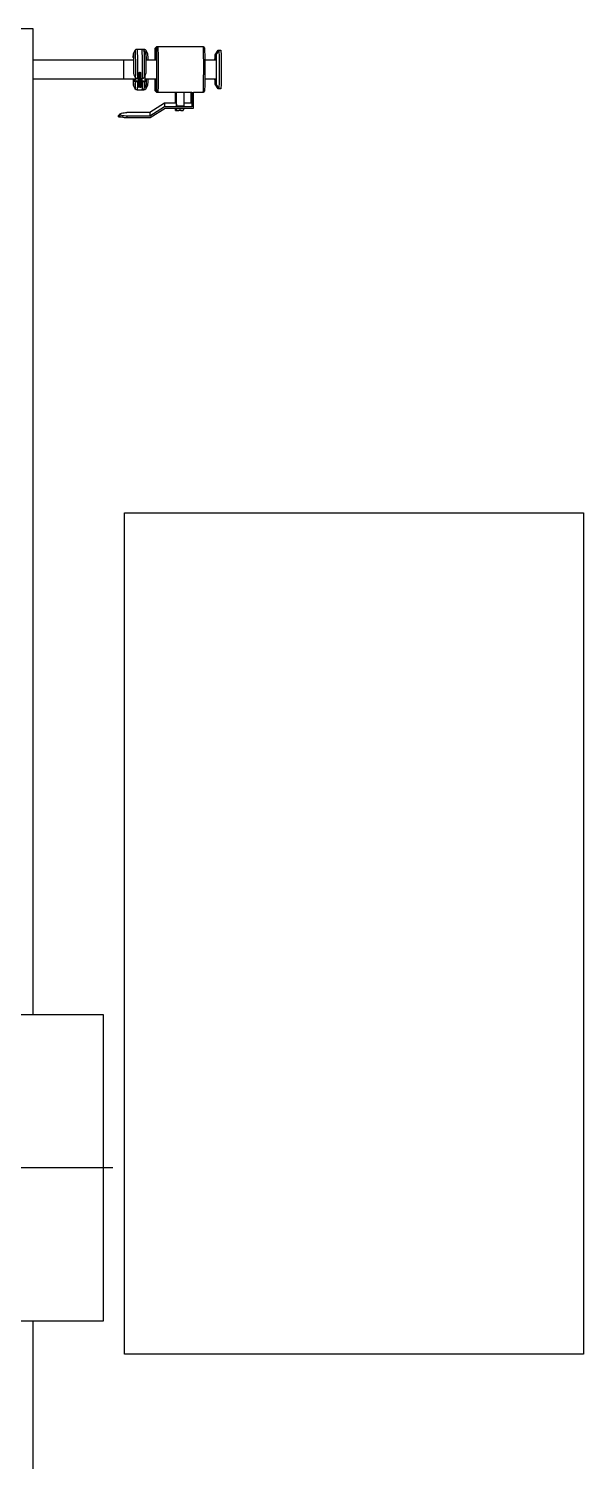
# Model space of a CAD drawing. Header units: millimetres. Extents: x -62354 to 129108, y -71259 to 35407.
# Drawn here: x -25040 to -24315, y 19206 to 21078 of the extents above; entities that cross this region are included whole.
import ezdxf

# ---------------------------------------------------------------- set-up
doc = ezdxf.new("R2010")
doc.units = ezdxf.units.MM
doc.header["$MEASUREMENT"] = 0
doc.layers.add('1st FL Layout xrf$0$CR-Machine', color=7, linetype='Continuous', transparency=0.5)

# ---------------------------------------------------------------- blocks, each defined once
blk = doc.blocks.new('1st FL Layout xrf$0$kjdfhkjhwiuer2343434243')
for p, q in [((-78.8, 2396), (-78.8, 2392.3)), ((-78.7, 2393.7), (-72.7, 2389.7)), ((-78.7, 2392.3), (-72.7, 2388.3)), ((-66.2, 2389.7), (-66.2, 2374.8)), ((-40.8, 2374.8), (-40.8, 2389.7)), ((-34.3, 2389.7), (-28.3, 2393.7)), ((-34.3, 2388.3), (-28.3, 2392.3)), ((-28.2, 2392.3), (-28.2, 2396)), ((-104, 2360), (-83.3, 2360)), ((-104, 2322.8), (-104, 2360)), ((-81.5, 2374.5), (-83.5, 2372.5)), ((-83.5, 2372.5), (-83.5, 2360)), ((-83.3, 2358.1), (-83.3, 2360)), ((-23.5, 2372.5), (-25.5, 2374.5)), ((-23.5, 2312.1), (-23.5, 2372.5)), ((-107.1, 2346.4), (-107.2, 2341.3)), ((-107.2, 2341.3), (-107.1, 2336.4)), ((-106.9, 2346.4), (-107.1, 2346.4)), ((-107, 2342.6), (-106.3, 2347.6)), ((-106.3, 2337.6), (-107, 2342.6)), ((-107, 2342.6), (-104, 2342.6)), ((-106.8, 2343.9), (-106.9, 2346.4)), ((-106.9, 2346.4), (-106.5, 2346.4)), ((-106.3, 2347.6), (-104, 2347.6)), ((-83.3, 2358.1), (-102.1, 2358)), ((-102.1, 2358), (-102.1, 2322.3)), ((-97.6, 2357.7), (-102.1, 2358)), ((-101, 2337.9), (-101, 2347.9)), ((-101, 2347.9), (-83.5, 2347.9)), ((-83.5, 2357.8), (-97.6, 2357.7)), ((-97.6, 2357.7), (-97.6, 2347.9)), ((-83.5, 2356.8), (-97.6, 2356.8)), ((-83.5, 2356.5), (-97.6, 2356.6)), ((-83.5, 2358), (-83.5, 2312.1)), ((-116.2, 2303.6), (-104, 2322.8)), ((-107.1, 2336.4), (-106.9, 2336.4)), ((-107.1, 2336.4), (-104, 2336.4)), ((-106.9, 2336.4), (-106.8, 2341)), ((-106.9, 2336.4), (-104, 2336.4)), ((-106.3, 2337.6), (-104, 2337.6)), ((-105.1, 2337.5), (-106.3, 2337.6)), ((-105.1, 2337.5), (-104, 2337.5)), ((-98.7, 2337.8), (-101, 2337.9)), ((-101, 2337.9), (-83.5, 2337.9)), ((-98.7, 2337.8), (-83.5, 2337.8)), ((-97.6, 2337.8), (-97.6, 2322)), ((-97.6, 2336.7), (-83.5, 2336.7)), ((-97.6, 2336.6), (-83.5, 2336.6)), ((-116.2, 2273.4), (-116.2, 2303.6)), ((-102.1, 2322.3), (-114.2, 2303)), ((-97.6, 2322), (-109.8, 2302.8)), ((-97.6, 2322), (-102.1, 2322.3)), ((-83.5, 2313.5), (-81.5, 2311.5)), ((-83.5, 2312.1), (-81.5, 2310.1)), ((-66.2, 2311.5), (-66.2, 2296.5)), ((-40.8, 2297.7), (-40.8, 2311.5)), ((-25.5, 2311.5), (-23.5, 2313.5)), ((-25.5, 2310.1), (-23.5, 2312.1)), ((-114.2, 2303), (-114.2, 2273.4)), ((-109.8, 2302.8), (-114.2, 2303)), ((-109.8, 2302.8), (-109.8, 2273.1)), ((-80.3, 2295.1), (-80.3, 2286.4)), ((-74.4, 2300), (-78.7, 2297.7)), ((-74.4, 2297.5), (-78.7, 2295.2)), ((-76.8, 2291.2), (-76.8, 2290.2)), ((-76.8, 2289.2), (-76.8, 2288.2)), ((-70.8, 2291.3), (-76.6, 2291.2)), ((-76.6, 2290.2), (-76.6, 2291.2)), ((-70.8, 2290.3), (-76.6, 2290.2)), ((-70.8, 2289.3), (-76.6, 2289.2)), ((-76.6, 2288.2), (-76.6, 2289.2)), ((-70.8, 2288.3), (-76.6, 2288.2)), ((-71.2, 2290.3), (-71.2, 2289.3)), ((-70.8, 2290.3), (-70.8, 2291.3)), ((-70.8, 2288.3), (-70.8, 2289.3)), ((-70.7, 2291.8), (-70.7, 2291.3)), ((-70.7, 2288.3), (-70.7, 2287.8)), ((-69.5, 2291.8), (-69.5, 2292.9)), ((-69.5, 2286.7), (-69.5, 2287.8)), ((-69, 2293.4), (-69, 2291.8)), ((-69, 2287.8), (-69, 2286)), ((-68.9, 2290.3), (-58.1, 2290.4)), ((-68.9, 2289.3), (-68.9, 2290.3)), ((-68.9, 2289.3), (-58.1, 2289.4)), ((-68.9, 2285.6), (-68.7, 2284.5)), ((-68.9, 2285.3), (-66.2, 2284.6)), ((-68.6, 2294.9), (-68.6, 2296.6)), ((-66.7, 2291.3), (-66.7, 2291.8)), ((-66.7, 2287.8), (-66.7, 2288.3)), ((-66.2, 2290.3), (-66.2, 2291.3)), ((-66.2, 2288.3), (-66.2, 2289.3)), ((-65.5, 2289.3), (-66.2, 2289.3)), ((-65.5, 2289.3), (-65.2, 2288.8)), ((-65.2, 2290.8), (-65.4, 2290.3)), ((-65.2, 2290.8), (-65.2, 2292.9)), ((-65.2, 2286.7), (-65.2, 2288.8)), ((-58.1, 2289.4), (-58.1, 2290.4)), ((-57, 2289.3), (-57, 2290.3)), ((-28.3, 2297.7), (-32.6, 2300)), ((-28.3, 2295.2), (-32.6, 2297.5)), ((-26.7, 2286.4), (-26.7, 2295.1)), ((-116.2, 2273.4), (-114.2, 2273.4)), ((-78.7, 2283.7), (-74.4, 2281.5)), ((-68.6, 2282.7), (-68.6, 2284.5)), ((-66.2, 2284.6), (-66.2, 2150)), ((-40.8, 2150), (-40.8, 2281.7)), ((-37.8, 2281.3), (-38.1, 2281.7)), ((-32.6, 2281.5), (-28.3, 2283.7)), ((-115.5, 2262.1), (-113.5, 2262.1)), ((-113.5, 2262.1), (-115.5, 2262.1)), ((-112, 2263.2), (-114, 2263.2)), ((-113.9, 2263.2), (-112, 2263.2))]:
    blk.add_line(p, q)
at = {"color": 253}
blk.add_line((-1489, 2254.5), (-1489, 710), dxfattribs=at)
for points in [[(-78.7, 2393.7), (-78.7, 2393.7), (-78.6, 2393.7), (-78.1, 2393.7), (-77.3, 2393.8), (-76.2, 2393.8), (-74.7, 2393.8), (-72.9, 2393.9), (-70.8, 2393.9), (-68.6, 2393.9), (-66.1, 2394), (-63.4, 2394), (-60.6, 2394), (-57.6, 2394), (-54.7, 2394), (-51.7, 2394), (-48.7, 2394), (-45.8, 2394), (-43, 2394), (-40.4, 2394), (-37.9, 2393.9), (-35.7, 2393.9), (-33.7, 2393.9), (-32, 2393.8), (-30.6, 2393.8), (-29.5, 2393.8), (-28.7, 2393.7), (-28.3, 2393.7), (-28.3, 2393.7)], [(-78.7, 2392.3), (-78.7, 2392.3), (-78.5, 2392.4), (-78, 2392.4), (-77.1, 2392.4), (-76.9, 2392.4)], [(-40.8, 2389.5), (-40.1, 2389.5), (-38.3, 2389.5), (-36.9, 2389.5), (-35.7, 2389.6), (-34.9, 2389.6), (-34.4, 2389.6), (-34.3, 2389.7), (-34.5, 2389.7), (-35.1, 2389.7), (-36, 2389.8), (-37.2, 2389.8), (-38.8, 2389.8), (-40.6, 2389.9), (-42.7, 2389.9), (-45, 2389.9), (-47.4, 2389.9), (-49.9, 2389.9), (-52.6, 2389.9), (-55.2, 2389.9), (-57.8, 2389.9), (-60.3, 2389.9), (-62.7, 2389.9), (-64.9, 2389.9), (-66.9, 2389.8), (-68.7, 2389.8), (-70.1, 2389.8), (-71.3, 2389.8), (-72.1, 2389.7), (-72.6, 2389.7), (-72.7, 2389.7), (-72.5, 2389.6), (-71.9, 2389.6), (-71, 2389.6), (-69.8, 2389.5), (-68.2, 2389.5), (-66.4, 2389.5), (-66.2, 2389.5)], [(-66.2, 2388.5), (-67, 2388.5), (-68.8, 2388.5), (-70.2, 2388.4), (-71.4, 2388.4), (-72.2, 2388.4), (-72.6, 2388.3), (-72.7, 2388.3), (-72.5, 2388.3), (-71.9, 2388.2), (-70.9, 2388.2), (-69.7, 2388.2), (-68.1, 2388.2), (-66.2, 2388.1), (-66.2, 2388.1)], [(-40.8, 2388.1), (-40, 2388.1), (-38.2, 2388.2), (-36.8, 2388.2), (-35.6, 2388.2), (-34.8, 2388.3), (-34.4, 2388.3), (-34.3, 2388.3), (-34.5, 2388.4), (-35.1, 2388.4), (-36.1, 2388.4), (-37.3, 2388.5), (-38.9, 2388.5), (-40.8, 2388.5), (-40.8, 2388.5)], [(-83.5, 2358), (-83.5, 2358), (-83.3, 2358.1)], [(-59.7, 2311.8), (-62.7, 2311.8), (-65.6, 2311.8), (-68.4, 2311.8), (-70.9, 2311.8), (-73.3, 2311.7), (-75.4, 2311.7), (-77.2, 2311.7), (-78.7, 2311.6), (-79.9, 2311.6), (-80.8, 2311.6), (-81.3, 2311.5), (-81.5, 2311.5), (-81.3, 2311.4), (-80.8, 2311.4), (-79.9, 2311.3), (-78.7, 2311.3), (-77.2, 2311.3), (-75.4, 2311.2), (-73.3, 2311.2), (-71, 2311.2), (-68.4, 2311.2), (-66.2, 2311.1)], [(-66.2, 2310.5), (-67.4, 2310.5), (-70.1, 2310.4), (-72.5, 2310.4), (-74.7, 2310.4), (-76.6, 2310.3), (-78.2, 2310.3), (-79.5, 2310.3), (-80.5, 2310.2), (-81.2, 2310.2), (-81.5, 2310.1), (-81.4, 2310.1), (-81, 2310.1), (-80.3, 2310), (-79.2, 2310), (-77.8, 2309.9), (-76.1, 2309.9), (-74.1, 2309.9), (-71.8, 2309.8), (-69.3, 2309.8), (-66.6, 2309.8), (-66.2, 2309.8)], [(-40.8, 2311.1), (-38.6, 2311.2), (-36.1, 2311.2), (-33.7, 2311.2), (-31.6, 2311.2), (-29.8, 2311.3), (-28.3, 2311.3), (-27.1, 2311.3), (-26.2, 2311.4), (-25.7, 2311.4), (-25.5, 2311.5), (-25.7, 2311.5), (-26.2, 2311.6), (-27.1, 2311.6), (-28.3, 2311.6), (-29.8, 2311.7), (-31.6, 2311.7), (-33.7, 2311.7), (-36, 2311.8), (-38.6, 2311.8), (-41.3, 2311.8), (-44.2, 2311.8), (-47.3, 2311.8), (-50.4, 2311.8), (-53.5, 2311.8), (-56.6, 2311.8), (-59.7, 2311.8)], [(-40.8, 2309.8), (-39.6, 2309.8), (-36.9, 2309.8), (-34.5, 2309.9), (-32.3, 2309.9), (-30.4, 2309.9), (-28.8, 2310), (-27.5, 2310), (-26.5, 2310), (-25.8, 2310.1), (-25.5, 2310.1), (-25.6, 2310.2), (-26, 2310.2), (-26.7, 2310.2), (-27.8, 2310.3), (-29.2, 2310.3), (-30.9, 2310.4), (-32.9, 2310.4), (-35.2, 2310.4), (-37.7, 2310.4), (-40.4, 2310.5), (-40.8, 2310.5)], [(-76.6, 2291.2), (-76.7, 2291.2), (-76.8, 2291.2)], [(-76.6, 2289.2), (-76.7, 2289.2), (-76.8, 2289.2)], [(-76.6, 2290.2), (-76.7, 2290.2), (-76.7, 2290.2), (-76.6, 2290.2), (-76.3, 2290.2), (-76, 2290.2), (-75.6, 2290.2), (-75.4, 2290.2)], [(-76.6, 2288.2), (-76.7, 2288.2), (-76.7, 2288.2), (-76.6, 2288.2), (-76.3, 2288.2), (-76, 2288.2), (-75.6, 2288.2), (-75.4, 2288.2)], [(-66.7, 2288.3), (-66.7, 2288.3), (-66.3, 2288.3), (-66.3, 2288.3), (-66.6, 2288.3), (-67.3, 2288.3), (-68.2, 2288.3), (-69.2, 2288.3), (-70.2, 2288.3), (-70.8, 2288.3)], [(-67.7, 2287.8), (-68.4, 2287.8), (-69.2, 2287.8), (-69.9, 2287.8), (-70.4, 2287.8), (-70.7, 2287.8), (-70.7, 2287.8), (-70.3, 2287.8), (-69.8, 2287.8), (-69, 2287.8), (-68.2, 2287.8), (-67.5, 2287.8), (-67, 2287.8), (-66.7, 2287.8), (-66.8, 2287.8), (-67.1, 2287.8), (-67.7, 2287.8)], [(-66.2, 2297.2), (-66.8, 2297.2), (-68.9, 2297.3), (-69, 2297.3)], [(-65.2, 2292.6), (-67.3, 2292.6), (-69, 2292.5)], [(-67.9, 2285.1), (-68.8, 2285.1), (-68.9, 2285.1)], [(-66.7, 2288.3), (-66, 2288.3), (-65.2, 2288.3)], [(-58.1, 2289.4), (-57.7, 2289.4), (-57.4, 2289.4), (-57.2, 2289.3), (-57, 2289.3), (-57.1, 2289.3), (-57.1, 2289.3)], [(-114, 2263.2), (-114.4, 2263.5), (-114.8, 2264), (-115.2, 2265), (-115.5, 2266.3), (-115.8, 2267.8), (-116, 2269.5), (-116.1, 2271.4), (-116.2, 2273.4)], [(-114.2, 2273.4), (-114.2, 2271.4), (-114.1, 2269.5), (-113.9, 2267.8), (-113.6, 2266.3), (-113.3, 2265), (-112.9, 2264.1), (-112.5, 2263.5), (-112, 2263.2)], [(-112, 2263.2), (-111.6, 2263.4), (-111.2, 2264), (-110.8, 2264.9), (-110.4, 2266.1), (-110.2, 2267.6), (-110, 2269.3), (-109.8, 2271.2), (-109.8, 2273.1)], [(-66.2, 2281.3), (-66.8, 2281.3), (-68.9, 2281.3), (-70.6, 2281.3), (-72.1, 2281.4), (-73.2, 2281.4), (-74, 2281.4), (-74.4, 2281.5), (-74.4, 2281.5), (-74.1, 2281.5), (-73.4, 2281.6), (-72.3, 2281.6), (-70.9, 2281.6), (-69.2, 2281.7)], [(-66.2, 2282.2), (-67.6, 2282.2), (-68.9, 2282.2)], [(-68.6, 2282.9), (-66.8, 2282.8), (-66.2, 2282.8)], [(-37.8, 2281.3), (-36.1, 2281.3), (-34.7, 2281.4), (-33.6, 2281.4), (-32.9, 2281.4), (-32.6, 2281.5), (-32.6, 2281.5), (-33, 2281.5), (-33.8, 2281.6), (-34.9, 2281.6), (-36.4, 2281.7), (-38.1, 2281.7), (-40.2, 2281.7), (-42.5, 2281.7), (-45, 2281.7), (-47.6, 2281.8), (-50.3, 2281.8), (-53.1, 2281.8), (-55.9, 2281.8), (-58.7, 2281.8)], [(-1689, 2150), (-2010, 2150), (-2010, 0), (0, 0), (0, 2150), (-1289, 2150)]]:
    blk.add_lwpolyline(points)
blk.add_lwpolyline([(-1289, 2242.5), (-1289, 2023.5), (-1689, 2023.5), (-1689, 2242.5)], close=True)
for centre, radius, start, end in [((-53.5, 1661.3), 735.1, 88.0314, 91.9686), ((-53.5, 2023.9), 366, 88.0114, 91.9886), ((-29.7, 2384.8), 7.64, 78.9692, 92.6347), ((-65.7, 2007.2), 365.7, 89.1353, 92.7927), ((-64.3, 1995.1), 379.8, 89.3077, 92.594), ((-49.6, 1652), 721, 87.9293, 90.8435), ((-49.9, 1684.3), 690.6, 87.9752, 90.8144), ((-65.4, 1934.3), 379.6, 89.2158, 92.7388), ((-82.4, 2307.5), 4.75, 88.1503, 102.9998), ((-58.5, 2145.6), 166.1, 89.2593, 92.6688), ((-49.2, 1637.5), 676.4, 87.825, 90.9309), ((-52, 1989.9), 321.8, 88.0043, 90.7684), ((-24.5, 2308.2), 4.08, 75.7576, 93.0924), ((-78.8, 2287.1), 8.13, 88.769, 100.0107), ((-71.3, 2159.3), 133.6, 89.2402, 93.8345), ((-71.3, 2153), 133.7, 89.2411, 93.833), ((-68.2, 2111.1), 186.9, 89.3871, 93.2041), ((-70.6, 2172.8), 122.7, 89.2564, 93.7799), ((-64.3, 1683.5), 606.7, 90.6492, 91.0494), ((-64.2, 1673.8), 614.4, 90.6079, 91.0498), ((-63.8, 1657.8), 633.6, 90.625, 91.0075), ((-63.7, 1647), 643.3, 90.6708, 91.003), ((-64.1, 1675.1), 614.9, 90.669, 91.0101), ((-64, 1666.4), 623.1, 90.6645, 91.0075), ((-63.6, 1642.6), 645.7, 90.6278, 91.0031), ((-63.5, 1630.2), 657.9, 90.6313, 90.9997), ((-67.5, 2191), 109.2, 89.3397, 93.6699), ((-69.9, 2242.1), 55.6, 89.2139, 94.6779), ((-69.5, 2252.3), 38, 89.1099, 92.5621), ((-68.9, 2202.9), 88.5, 88.2833, 91.2745), ((-68.9, 2174.8), 115.5, 89.9947, 90.9422), ((-68.9, 2201.1), 88.2, 88.2789, 91.2789), ((-69.1, 2193.1), 96.2, 89.8998, 91.037), ((-70, 2280.9), 10.9, 88.854, 93.8796), ((-68.7, 2236.5), 51.8, 87.7882, 92.2118), ((-68.6, 2238.3), 53.5, 87.9404, 91.1971), ((-58, 1618.7), 677.8, 90.3602, 90.8999), ((-54.1, 523.9), 1765.5, 90.097, 90.3685), ((-52.2, 1552.3), 740.7, 88.032, 91.0042), ((-54.2, 568.8), 1722.1, 90.1229, 90.3657), ((-54.2, 574.2), 1714.6, 90.1229, 90.3667), ((-52.2, 1546.1), 740.7, 88.032, 91.0042), ((-52.4, 1552.9), 742.8, 88.1451, 90.8986), ((-50.9, 1778.1), 519.7, 87.9768, 90.8605), ((-57.8, 2274.5), 15.8, 87.3281, 91.2534), ((-39.9, 2176.2), 124, 86.589, 90.4014), ((-39, 2100.1), 197.9, 86.9019, 90.5069), ((-28.1, 2286.8), 8.39, 80.5374, 90.0574), ((-86.1, 2266.9), 29.8, 178.0022, 189.187), ((-70.9, 2181.1), 102.9, 88.9301, 94.3263), ((-64.9, 2274.1), 10.6, 89.1699, 97.0653), ((-53.5, 1903.8), 364.8, 88.0052, 91.9948), ((-64.5, 2254.6), 14, 88.3473, 96.815), ((-54.2, 1833), 435.7, 88.2367, 91.3055), ((-52.1, 1619.5), 664.6, 87.9535, 91.0307), ((-127, 2264.7), 11.9, 347.5515, 1.4387), ((-117.3, 2263.3), 4.05, 342.8825, 359.0421)]:
    blk.add_arc(centre, radius, start, end)
for points, knots in [([(-78.5, 2297.8), (-78.6, 2297.7), (-78.9, 2297.6), (-79.4, 2297.2), (-79.9, 2296.5), (-80.2, 2295.8), (-80.2, 2295.3), (-80.2, 2295.1)], [0, 0, 0, 0, 0.436192, 1.132291, 1.918684, 2.79119, 3.413861, 3.413861, 3.413861, 3.413861]), ([(-78.5, 2295.3), (-78.5, 2295.3), (-78.7, 2295.2), (-79.1, 2295), (-79.6, 2294.5), (-80.1, 2293.7), (-80.3, 2293.1), (-80.2, 2292.7), (-80.2, 2292.6)], [0, 0, 0, 0, 0.031824, 0.696321, 1.417934, 2.245657, 3.139484, 3.417807, 3.417807, 3.417807, 3.417807]), ([(-80.2, 2286.4), (-80.2, 2286.2), (-80.2, 2285.7), (-79.9, 2284.9), (-79.5, 2284.3), (-79, 2283.9), (-78.7, 2283.8), (-78.6, 2283.7)], [0, 0, 0, 0, 0.631759, 1.477138, 2.201887, 2.840341, 3.274609, 3.274609, 3.274609, 3.274609]), ([(-75.5, 2290.2), (-75.4, 2290.1), (-75.2, 2290), (-75, 2290), (-75, 2290), (-74.9, 2290)], [0, 0, 0, 0, 0.2419025, 0.4855924, 0.5510387, 0.5510387, 0.5510387, 0.5510387]), ([(-75.5, 2288.2), (-75.4, 2288.1), (-75.2, 2288), (-75, 2288), (-75, 2288), (-74.9, 2288)], [0, 0, 0, 0, 0.2418777, 0.4855642, 0.5510096, 0.5510096, 0.5510096, 0.5510096]), ([(-74.9, 2291.4), (-75, 2291.4), (-75.1, 2291.4), (-75.3, 2291.3), (-75.4, 2291.2), (-75.4, 2291.2)], [0, 0, 0, 0, 0.2128033, 0.4244105, 0.46402, 0.46402, 0.46402, 0.46402]), ([(-74.9, 2289.4), (-75, 2289.4), (-75.1, 2289.4), (-75.3, 2289.3), (-75.4, 2289.2), (-75.4, 2289.2)], [0, 0, 0, 0, 0.2128006, 0.4243976, 0.4640394, 0.4640394, 0.4640394, 0.4640394]), ([(-69, 2295.5), (-69, 2295.4), (-69.1, 2295.2), (-69.3, 2294.6), (-69.5, 2293.7), (-69.5, 2293.1), (-69.5, 2292.9)], [0, 0, 0, 0, 0.355704, 1.229113, 2.042738, 2.714429, 2.714429, 2.714429, 2.714429]), ([(-69.5, 2286.7), (-69.5, 2286.5), (-69.5, 2286), (-69.4, 2285.3), (-69.2, 2284.5), (-69, 2284.1), (-69, 2284)], [0, 0, 0, 0, 0.361407, 1.186546, 2.009853, 2.754107, 2.754107, 2.754107, 2.754107]), ([(-69, 2295.5), (-68.8, 2296), (-68.4, 2296.9), (-68.9, 2297.4), (-69.2, 2297.6)], [0, 0, 0, 0, 1.349234, 2.384285, 2.384285, 2.384285, 2.384285]), ([(-68.9, 2293.9), (-68.9, 2293.8), (-69, 2293.8), (-69, 2293.6), (-69, 2293.5), (-69, 2293.5), (-69, 2293.4)], [0, 0, 0, 0, 0.142319, 0.2854195, 0.4200105, 0.4472791, 0.4472791, 0.4472791, 0.4472791]), ([(-69, 2286), (-69, 2286), (-69, 2285.9), (-69, 2285.7), (-68.9, 2285.6), (-68.9, 2285.6), (-68.9, 2285.6)], [0, 0, 0, 0, 0.1300585, 0.2601552, 0.3937903, 0.454599, 0.454599, 0.454599, 0.454599]), ([(-68.7, 2294.9), (-68.7, 2294.7), (-68.7, 2294.3), (-68.9, 2294), (-68.9, 2293.9)], [0, 0, 0, 0, 0.853786, 1.081906, 1.081906, 1.081906, 1.081906]), ([(-64, 2295.5), (-64.1, 2295.5), (-64.5, 2295.2), (-64.9, 2294.6), (-65.1, 2293.8), (-65.2, 2293.2), (-65.2, 2292.9)], [0, 0, 0, 0, 0.3901, 1.347949, 2.240186, 2.9768, 2.9768, 2.9768, 2.9768]), ([(-65.2, 2286.7), (-65.2, 2286.6), (-65.2, 2286.1), (-65, 2285.3), (-64.6, 2284.5), (-64.2, 2284.2), (-64, 2284)], [0, 0, 0, 0, 0.394028, 1.293745, 2.191381, 3.002825, 3.002825, 3.002825, 3.002825]), ([(-64, 2295.5), (-63.2, 2296), (-61.6, 2297), (-59.6, 2297.5), (-58.7, 2297.7)], [0, 0, 0, 0, 3.283272, 5.80206, 5.80206, 5.80206, 5.80206]), ([(-57.1, 2290.3), (-57.2, 2290.4), (-57.3, 2290.6), (-57.5, 2290.8), (-57.7, 2290.8), (-57.8, 2290.8), (-57.9, 2290.8)], [0, 0, 0, 0, 0.4198632, 0.6655615, 0.8738082, 0.964655, 0.964655, 0.964655, 0.964655]), ([(-57.9, 2288.8), (-57.8, 2288.8), (-57.6, 2288.8), (-57.4, 2289), (-57.2, 2289.1), (-57.1, 2289.3), (-57.1, 2289.3)], [0, 0, 0, 0, 0.2205943, 0.4401789, 0.7545878, 0.9761118, 0.9761118, 0.9761118, 0.9761118]), ([(-26.8, 2295.1), (-26.8, 2295.2), (-26.7, 2295.6), (-26.9, 2296.2), (-27.3, 2296.9), (-27.8, 2297.4), (-28.2, 2297.7), (-28.4, 2297.8), (-28.5, 2297.8)], [0, 0, 0, 0, 0.286186, 1.185322, 1.943978, 2.60888, 3.194781, 3.417137, 3.417137, 3.417137, 3.417137]), ([(-28.5, 2283.6), (-28.5, 2283.7), (-28.3, 2283.7), (-27.9, 2284), (-27.4, 2284.5), (-26.9, 2285.2), (-26.7, 2285.9), (-26.8, 2286.3), (-26.8, 2286.4)], [0, 0, 0, 0, 0.031807, 0.696345, 1.417952, 2.245681, 3.139507, 3.417833, 3.417833, 3.417833, 3.417833]), ([(-26.8, 2292.6), (-26.8, 2292.8), (-26.8, 2293.3), (-27.1, 2294), (-27.5, 2294.6), (-28, 2295), (-28.3, 2295.2), (-28.4, 2295.2)], [0, 0, 0, 0, 0.631756, 1.477192, 2.20189, 2.840351, 3.274646, 3.274646, 3.274646, 3.274646]), ([(-69.2, 2281.7), (-68.9, 2282), (-68.4, 2282.6), (-68.8, 2283.5), (-69, 2284)], [0, 0, 0, 0, 1.33005, 2.521326, 2.521326, 2.521326, 2.521326]), ([(-58.7, 2281.8), (-59.8, 2282.1), (-61.8, 2282.6), (-63.3, 2283.6), (-64, 2284)], [0, 0, 0, 0, 3.075439, 5.829949, 5.829949, 5.829949, 5.829949]), ([(-37.6, 2281.7), (-37.7, 2281.6), (-37.8, 2281.5), (-37.8, 2281.4), (-37.8, 2281.3)], [0, 0, 0, 0, 0.2082826, 0.4438839, 0.4438839, 0.4438839, 0.4438839])]:
    blk.add_open_spline(points, degree=3, knots=knots)
blk = doc.blocks.new('1st FL Layout xrf')
at = {"layer": '1st FL Layout xrf$0$CR-Machine'}
blk.add_lwpolyline([(-24315.2, 20445.6), (-24315.2, 19345.6), (-24915.2, 19345.6), (-24915.2, 20445.6)], close=True, dxfattribs=at)
at = {"layer": '1st FL Layout xrf$0$CR-Machine', "xscale": -1, "rotation": 270}
blk.add_blockref('1st FL Layout xrf$0$kjdfhkjhwiuer2343434243', (-27184.9, 21078.5), dxfattribs=at)

msp = doc.modelspace()

# ---------------------------------------------------------------- block references
msp.add_blockref('1st FL Layout xrf', (0, 0))

doc.saveas('drawing.dxf')
